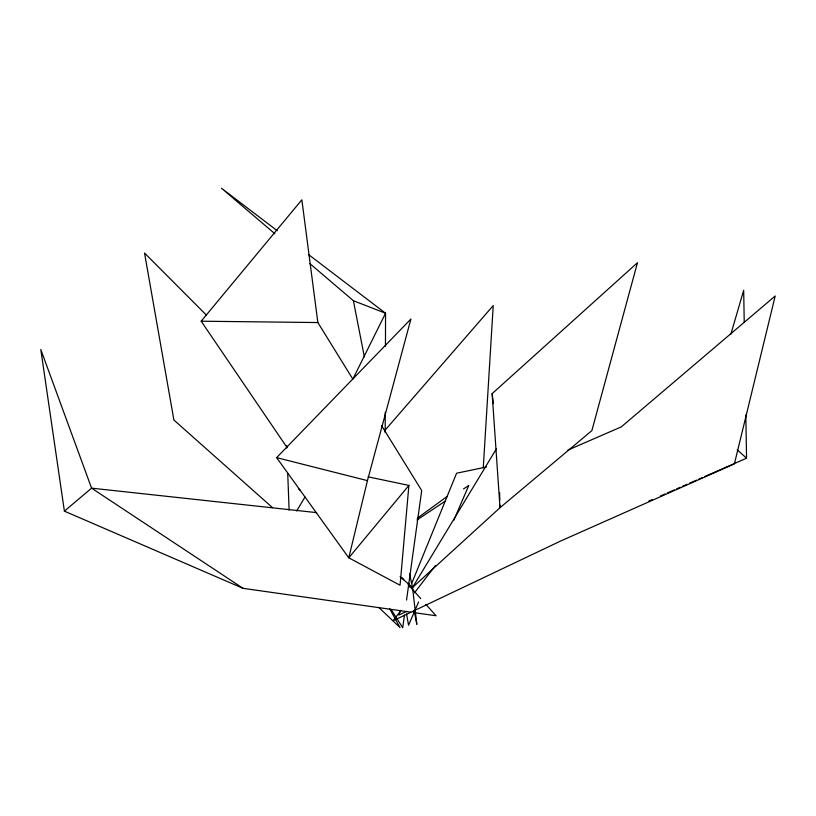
<?xml version="1.0" encoding="UTF-8"?>
<svg xmlns="http://www.w3.org/2000/svg" width="816" height="816" viewBox="0 0 816 816"><rect width="100%" height="100%" fill="white"/><g stroke="black" fill="none" stroke-linecap="round" stroke-linejoin="round"><path stroke-width="1.22" d="M385.183 432.551L385.254 412.243M385.458 346.239L385.56 313.242L308.591 254.602M483.276 467.69L493.231 305.561L384.693 430.624M408.898 485.408L400.064 585.245L348.789 557.818L276.634 457.633L410.927 319.005L367.445 480.634L348.789 557.818L408.898 485.408L368.108 476.84M404.45 615.172L402.716 627.759L391.15 609.562M406.541 600.066L421.709 490.538L381.5 425.513M730.81 334.366L743.682 290.323L744.223 322.116M400.717 610.378L398.81 615.07L406.888 611.327M411.703 583.42L456.583 473.229L486.438 466.987M418.608 601.933L408.571 625.24L406.552 613.958M453.747 520.363L468.812 485.408L463.519 488.937M352.726 379.328L385.56 313.242L353.389 300.716L309.754 263.497M296.667 510.979L305 496.985M414.11 610.613L416.823 624.332L412.529 587.479L496.383 448.882M414.477 592.855L435.316 565.621M400.717 610.796L393.088 620.731L560.776 540.967L734.41 463.855L775.2 295.984L621.282 426.89L567.875 450.116M286.895 447.321L201.175 321.208L301.859 199.798L317.852 322.555L352.696 378.91M400.054 576.688L412.529 587.479L500.004 507.715L591.875 430.603L637.469 262.721L492.15 393.638L500.004 507.715L499.933 505.175M410.815 612.173L243.015 588.326L64.393 511.142L91.576 488.152L316.639 512.621M417.313 518.201L447.137 496.465M416.966 519.976L445.536 500.922M648.802 501.095L652.3 499.565M660.44 495.985L665.101 493.945M667.427 492.925L674.404 489.865M676.729 488.835L680.228 487.305M682.553 486.285L687.205 484.245M689.53 483.225L696.517 480.155M698.843 479.135L702.331 477.605M704.667 476.585L746.558 458.194L745.814 414.956M201.175 321.208L317.852 322.555M413.335 612.53L436.05 615.754L425.87 604.35M276.634 457.633L367.445 480.634M243.015 588.326L91.576 488.152L40.8 349.513L64.393 511.142M277.195 230.683L221.493 188.241L274.839 233.723M298.401 488.713L300.319 490.375M272.544 507.664L173.9 420.026L144.524 253.042L206.499 315.18M737.205 449.8L746.558 458.194M378.859 607.481L400.013 627.555L389.66 608.675M402.115 577.718L403.808 579.625M408.051 584.378L420.781 598.638M409.51 573.781L412.529 587.479M408.714 583.256L409.448 586.969M353.389 300.716L364.364 356.898M492.15 393.638L493.333 403.543M286.651 445.495L286.753 448.035M287.722 473.392L289.129 510.153M499.596 492.507L499.8 500.116"/></g></svg>
